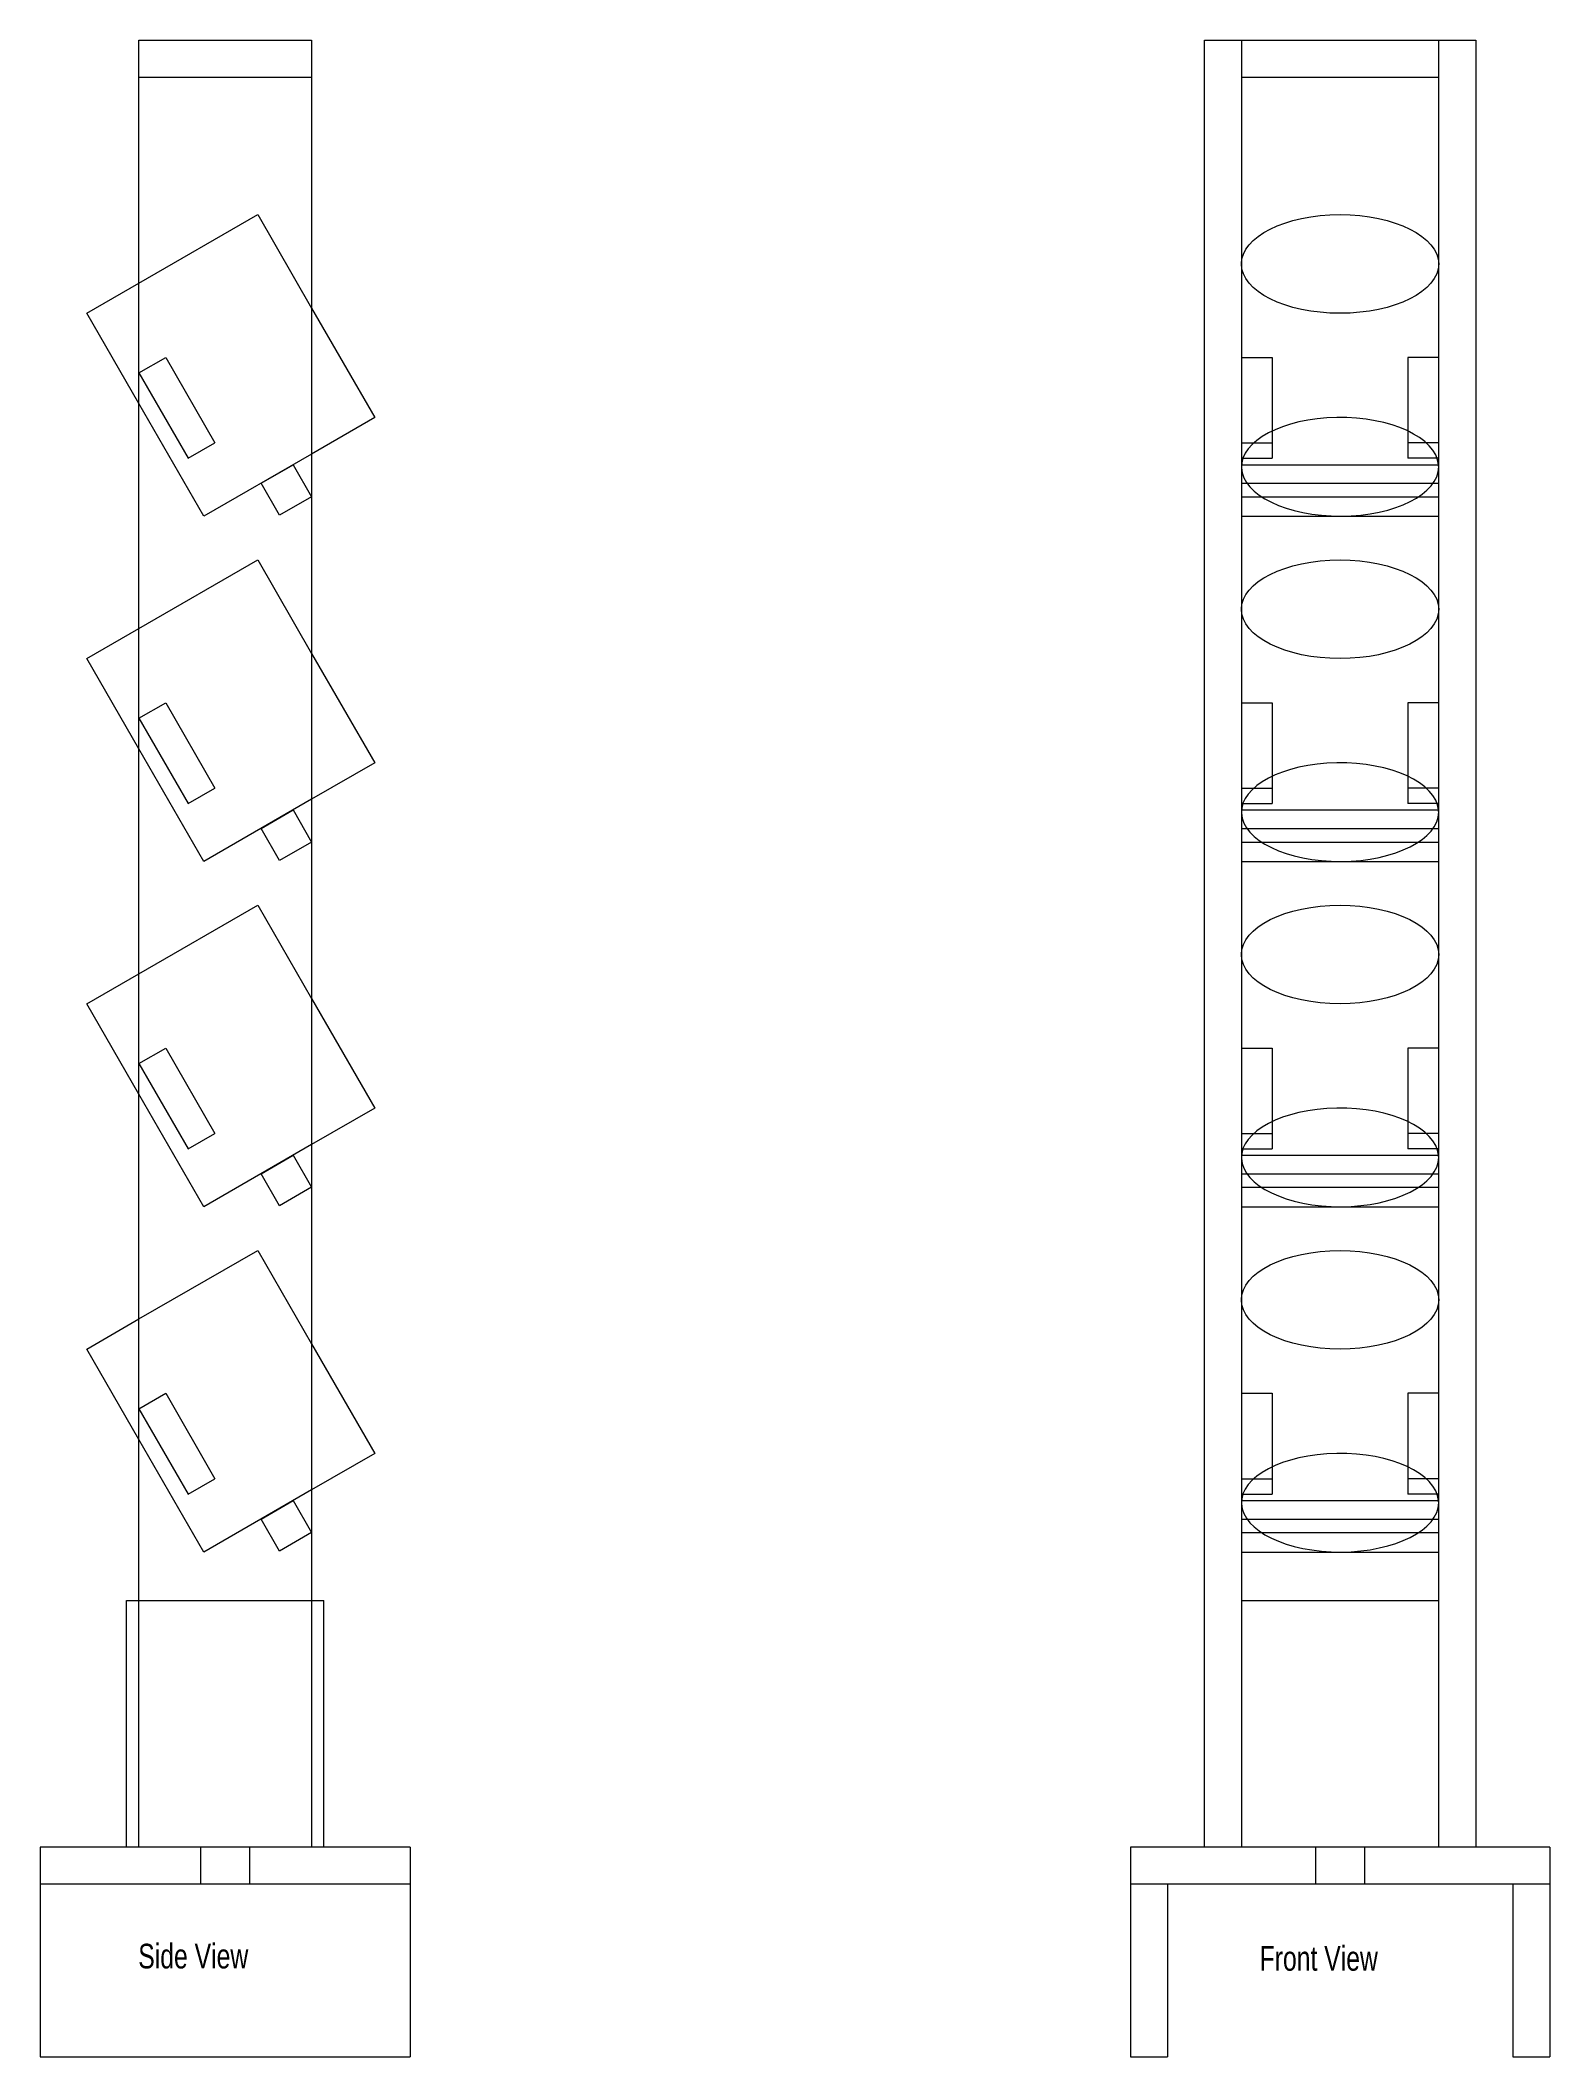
# Model space of a CAD drawing. Header units: inches. Extents: x 0 to 30.6, y 0 to 40.9.
import ezdxf

# ---------------------------------------------------------------- set-up
doc = ezdxf.new("R2010")
doc.units = ezdxf.units.IN
doc.linetypes.add('DASHED', pattern=[19.05, 12.7, -6.35])
doc.layers.get('0').update_dxf_attribs({"linetype": 'CONTINUOUS', "lineweight": 0})
doc.layers.add('Dimensions', color=8, linetype='CONTINUOUS', lineweight=0)
doc.layers.add('HiddenLines', color=7, linetype='DASHED', lineweight=0)
doc.styles.get("Standard").update_dxf_attribs({"font": 'txt', "width": 0.75})

msp = doc.modelspace()

# ---------------------------------------------------------------- linework, layer by layer
for p, q in [((2, 40.878), (5.5, 40.878)), ((2, 4.25), (2, 40.878)), ((5.5, 40.878), (5.5, 4.25)), ((23.598, 4.25), (23.598, 40.878)), ((23.598, 40.878), (24.848, 40.878)), ((24.348, 40.878), (24.348, 4.25)), ((24.848, 40.878), (29.098, 40.878)), ((27.848, 40.878), (28.598, 40.878)), ((28.348, 4.25), (28.348, 40.878)), ((29.098, 40.878), (29.098, 4.25)), ((24.348, 40.128), (28.348, 40.128)), ((0.942, 35.344), (2, 35.955)), ((2, 33.512), (0.942, 35.344)), ((5.5, 35.45), (6.781, 33.231)), ((24.348, 34.449), (24.973, 34.449)), ((24.973, 34.449), (24.973, 32.405)), ((28.348, 34.449), (27.723, 34.449)), ((27.723, 34.449), (27.723, 32.405)), ((6.781, 33.231), (5.5, 32.491)), ((24.348, 32.717), (24.973, 32.717)), ((28.348, 32.717), (27.723, 32.717)), ((24.348, 32.405), (24.973, 32.405)), ((28.348, 32.405), (27.723, 32.405)), ((24.348, 32.275), (28.348, 32.275)), ((24.348, 31.625), (28.348, 31.625)), ((24.348, 31.231), (28.348, 31.231)), ((0.942, 28.344), (2, 28.955)), ((2, 26.512), (0.942, 28.344)), ((5.5, 28.45), (6.781, 26.231)), ((24.348, 27.449), (24.973, 27.449)), ((24.973, 27.449), (24.973, 25.405)), ((28.348, 27.449), (27.723, 27.449)), ((27.723, 27.449), (27.723, 25.405)), ((6.781, 26.231), (5.5, 25.491)), ((24.348, 25.717), (24.973, 25.717)), ((24.348, 25.405), (24.973, 25.405)), ((28.348, 25.717), (27.723, 25.717)), ((28.348, 25.405), (27.723, 25.405)), ((24.348, 25.275), (28.348, 25.275)), ((24.348, 24.625), (28.348, 24.625)), ((24.348, 24.231), (28.348, 24.231)), ((0.942, 21.344), (2, 21.955)), ((2, 19.512), (0.942, 21.344)), ((5.5, 21.45), (6.781, 19.231)), ((24.348, 20.449), (24.973, 20.449)), ((24.973, 20.449), (24.973, 18.405)), ((28.348, 20.449), (27.723, 20.449)), ((27.723, 20.449), (27.723, 18.405)), ((6.781, 19.231), (5.5, 18.491)), ((24.348, 18.717), (24.973, 18.717)), ((24.348, 18.405), (24.973, 18.405)), ((28.348, 18.717), (27.723, 18.717)), ((28.348, 18.405), (27.723, 18.405)), ((24.348, 18.275), (28.348, 18.275)), ((24.348, 17.625), (28.348, 17.625)), ((24.348, 17.231), (28.348, 17.231)), ((0.942, 14.344), (2, 14.955)), ((2, 12.512), (0.942, 14.344)), ((5.5, 14.45), (6.781, 12.231)), ((24.348, 13.449), (24.973, 13.449)), ((24.973, 13.449), (24.973, 11.405)), ((28.348, 13.449), (27.723, 13.449)), ((27.723, 13.449), (27.723, 11.405)), ((6.781, 12.231), (5.5, 11.491)), ((24.348, 11.717), (24.973, 11.717)), ((28.348, 11.717), (27.723, 11.717)), ((24.348, 11.405), (24.973, 11.405)), ((24.348, 11.275), (28.348, 11.275)), ((28.348, 11.405), (27.723, 11.405)), ((24.348, 10.625), (28.348, 10.625)), ((24.348, 10.231), (28.348, 10.231)), ((1.75, 4.25), (1.75, 9.25)), ((1.75, 9.25), (2, 9.25)), ((5.5, 9.25), (5.75, 9.25)), ((5.75, 4.25), (5.75, 9.25)), ((24.348, 9.25), (28.348, 9.25)), ((7.5, 4.25), (0, 4.25)), ((0, 4.25), (0, 3.5)), ((5.5, 4.25), (2, 4.25)), ((7.5, 4.25), (7.5, 3.5)), ((22.098, 4.25), (22.098, 3.5)), ((30.598, 4.25), (22.098, 4.25)), ((24.848, 4.25), (24.098, 4.25)), ((28.598, 4.25), (27.848, 4.25)), ((30.598, 4.25), (30.598, 3.5)), ((7.5, 3.5), (0, 3.5)), ((0, 3.5), (0, 0)), ((7.5, 3.5), (7.5, 0)), ((30.598, 3.5), (22.098, 3.5)), ((22.098, 3.5), (22.098, 0)), ((22.848, 3.5), (22.848, 0)), ((29.848, 3.5), (29.848, 0)), ((30.598, 3.5), (30.598, 0)), ((0, 0), (7.5, 0)), ((22.098, 0), (22.848, 0)), ((29.848, 0), (30.598, 0))]:
    msp.add_line(p, q)
for centre in [(26.348, 36.344), (26.348, 29.344), (26.348, 22.344), (26.348, 15.344)]:
    msp.add_ellipse(centre, major_axis=(2, 0), ratio=0.5)
for centre, start_param, end_param in [((26.348, 32.231), 0.043871, 6.283185), ((26.348, 32.231), 0, 0.043871), ((26.348, 25.231), 0.043871, 6.283185), ((26.348, 25.231), 0, 0.043871), ((26.348, 18.231), 0.043871, 6.283185), ((26.348, 18.231), 0, 0.043871), ((26.348, 11.231), 0.043871, 6.283185), ((26.348, 11.231), 0, 0.043871)]:
    msp.add_ellipse(centre, major_axis=(2, 0), ratio=0.5, start_param=start_param, end_param=end_param)
at = {"layer": 'HiddenLines'}
for p, q in [((2, 40.128), (5.5, 40.128)), ((2, 35.955), (4.406, 37.344)), ((4.406, 37.344), (5.5, 35.45)), ((2, 34.137), (2.541, 34.449)), ((2.541, 34.449), (3.541, 32.717)), ((2, 34.137), (3, 32.405)), ((3.317, 31.231), (2, 33.512)), ((3, 32.405), (3.541, 32.717)), ((5.5, 32.491), (3.317, 31.231)), ((4.475, 31.9), (5.125, 32.275)), ((4.85, 31.25), (4.475, 31.9)), ((5.125, 32.275), (5.5, 31.625)), ((24.348, 31.9), (28.348, 31.9)), ((5.5, 31.625), (4.85, 31.25)), ((2, 28.955), (4.406, 30.344)), ((4.406, 30.344), (5.5, 28.45)), ((2, 27.137), (2.541, 27.449)), ((2.541, 27.449), (3.541, 25.717)), ((2, 27.137), (3, 25.405)), ((3.317, 24.231), (2, 26.512)), ((3, 25.405), (3.541, 25.717)), ((5.5, 25.491), (3.317, 24.231)), ((4.475, 24.9), (5.125, 25.275)), ((5.125, 25.275), (5.5, 24.625)), ((4.85, 24.25), (4.475, 24.9)), ((5.5, 24.625), (4.85, 24.25)), ((24.348, 24.9), (28.348, 24.9)), ((2, 21.955), (4.406, 23.344)), ((4.406, 23.344), (5.5, 21.45)), ((2, 20.137), (2.541, 20.449)), ((2.541, 20.449), (3.541, 18.717)), ((2, 20.137), (3, 18.405)), ((3.317, 17.231), (2, 19.512)), ((3, 18.405), (3.541, 18.717)), ((5.5, 18.491), (3.317, 17.231)), ((4.475, 17.9), (5.125, 18.275)), ((5.125, 18.275), (5.5, 17.625)), ((4.85, 17.25), (4.475, 17.9)), ((5.5, 17.625), (4.85, 17.25)), ((24.348, 17.9), (28.348, 17.9)), ((2, 14.955), (4.406, 16.344)), ((4.406, 16.344), (5.5, 14.45)), ((2, 13.137), (2.541, 13.449)), ((2, 13.137), (3, 11.405)), ((2.541, 13.449), (3.541, 11.717)), ((3.317, 10.231), (2, 12.512)), ((3, 11.405), (3.541, 11.717)), ((5.5, 11.491), (3.317, 10.231)), ((4.475, 10.9), (5.125, 11.275)), ((5.125, 11.275), (5.5, 10.625)), ((4.85, 10.25), (4.475, 10.9)), ((24.348, 10.9), (28.348, 10.9)), ((5.5, 10.625), (4.85, 10.25)), ((2, 9.25), (5.5, 9.25)), ((3.25, 4.25), (3.25, 3.5)), ((4.25, 3.5), (4.25, 4.25)), ((25.848, 4.25), (25.848, 3.5)), ((26.848, 3.5), (26.848, 4.25))]:
    msp.add_line(p, q, dxfattribs=at)

# ---------------------------------------------------------------- texts
at = {"layer": 'Dimensions', "char_height": 0.5, "width": 100, "attachment_point": 1}
for s, insert in [('Side View', (1.985, 2.289)), ('Front View', (24.718, 2.243))]:
    msp.add_mtext(s, dxfattribs=dict(at, insert=insert))

doc.saveas('drawing.dxf')
